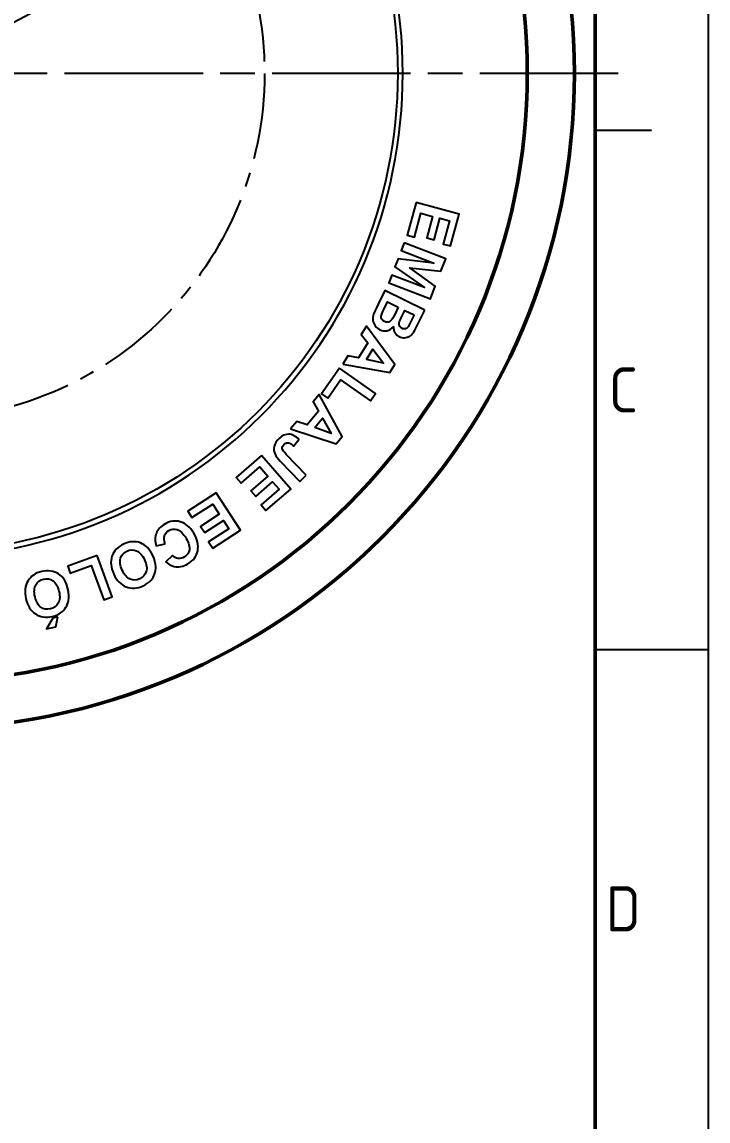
# Model space of a CAD drawing. Extents: x 0 to 616, y 0 to 436.
# Drawn here: x 527.2 to 616.4, y 156.6 to 299.6 of the extents above; entities that cross this region are included whole.
import ezdxf
from ezdxf.enums import TextEntityAlignment as Align

# ---------------------------------------------------------------- set-up
doc = ezdxf.new("R2010")
doc.units = 0
doc.header["$LTSCALE"] = 1.5
doc.linetypes.add('AM_ISO08W050', pattern=[18, 12, -1.5, 3, -1.5])
doc.linetypes.add('CENTER2', pattern=[1.125, 0.75, -0.125, 0.125, -0.125])
doc.layers.get('0').update_dxf_attribs({"linetype": 'CONTINUOUS'})
doc.layers.get('Defpoints').update_dxf_attribs({"linetype": 'CONTINUOUS'})
for name, color, linetype, lineweight in [('AM_0', 7, 'CONTINUOUS', 50), ('AM_5', 3, 'CONTINUOUS', 25), ('AM_7', 4, 'AM_ISO08W050', 25), ('AM_8', 1, 'CONTINUOUS', 25), ('AM_BOR', 7, 'CONTINUOUS', 50)]:
    doc.layers.add(name, color=color, linetype=linetype, lineweight=lineweight)
doc.styles.add('ACISOTS', font='isocp.shx', dxfattribs={"height": 1})
doc.styles.get("Standard").update_dxf_attribs({"font": 'ISOCP.SHX'})
doc.dimstyles.new('AM_ISO$3', dxfattribs={"dimtxt": 3.5, "dimasz": 2.5, "dimexe": 1, "dimexo": 1, "dimgap": 1.5, "dimtad": 1, "dimtoh": 1, "dimdsep": 46, "dimtxsty": 'Standard', "dimcen": 0, "dimclrd": 256, "dimclre": 256, "dimclrt": 2, "dimadec": 0, "dimazin": 2, "dimtp": 0.1, "dimtm": 0.1, "dimtfac": 0.71, "dimtdec": 3, "dimtofl": 0, "dimtmove": 0, "dimatfit": 0, "dimfxl": 1, "dimlwd": -1, "dimlwe": -1, "dimarcsym": 0})

# ---------------------------------------------------------------- blocks, each defined once
blk = doc.blocks.new('A3 ZTL')
blk.add_line((401.174, 9.785), (401.174, 280.822))
at = {"layer": 'AM_BOR', "color": 135, "lineweight": 25}
for p, q in [((410.959, 290.607), (410.959, 0)), ((406.067, 190.313), (401.174, 190.313)), ((401.174, 145.303), (410.959, 145.303))]:
    blk.add_line(p, q, dxfattribs=at)
at = {"layer": 'AM_BOR', "color": 135, "lineweight": 25, "style": 'ACISOTS'}
for s, p in [('C', (403.62, 167.808)), ('D', (403.62, 122.798))]:
    blk.add_text(s, height=3.914, dxfattribs=at).set_placement(p, align=Align.MIDDLE)
blk = doc.blocks.new('*D36')
at = {"layer": 'AM_5', "transparency": 16777216}
blk.add_line((550.15, 312.31), (477.37, 273.46), dxfattribs=at)
for points in [[(549.86, 312.86), (550.45, 311.76), (553.46, 314.08)], [(477.08, 274.01), (477.67, 272.91), (474.07, 271.69)]]:
    blk.add_solid(points, dxfattribs=at)
at = {"layer": 'Defpoints', "color": 0, "transparency": 16777216}
for p in [(553.46, 314.08), (474.07, 271.69)]:
    blk.add_point(p, dxfattribs=at)
at = {"layer": 'AM_5', "color": 3, "transparency": 16777216, "insert": (484.96, 283.03), "char_height": 5.25, "attachment_point": 5, "rotation": 28.098}
blk.add_mtext('∅90', dxfattribs=at)

msp = doc.modelspace()

# ---------------------------------------------------------------- linework, layer by layer
at = {"linetype": 'Continuous'}
msp.add_circle((513.762, 292.885), 79.175, dxfattribs=at)
for points, knots in [([(513.762, 355.873), (531.156, 355.873), (546.903, 348.823), (558.302, 337.424), (558.302, 337.424), (569.701, 326.026), (576.751, 310.278), (576.751, 292.885), (576.751, 292.885), (576.751, 275.491), (569.701, 259.744), (558.302, 248.345), (558.302, 248.345), (546.903, 236.947), (531.156, 229.896), (513.762, 229.896), (513.762, 229.896), (496.369, 229.896), (480.622, 236.947), (469.223, 248.345), (469.223, 248.345), (457.824, 259.744), (450.774, 275.491), (450.774, 292.885), (450.774, 292.885), (450.774, 310.278), (457.824, 326.026), (469.223, 337.424), (469.223, 337.424), (480.622, 348.823), (496.369, 355.873), (513.762, 355.873)], [0, 0, 0, 0, 0.1111111, 0.1111111, 0.1111111, 0.1111111, 0.2222222, 0.2222222, 0.2222222, 0.2222222, 0.3333333, 0.3333333, 0.3333333, 0.3333333, 0.4444444, 0.4444444, 0.4444444, 0.4444444, 0.5555556, 0.5555556, 0.5555556, 0.5555556, 0.6666667, 0.6666667, 0.6666667, 0.6666667, 0.7777778, 0.7777778, 0.7777778, 0.7777778, 1, 1, 1, 1]), ([(557.836, 336.958), (546.556, 348.237), (530.974, 355.214), (513.762, 355.214), (513.762, 355.214), (496.551, 355.214), (480.969, 348.237), (469.689, 336.958), (469.689, 336.958), (458.41, 325.679), (451.434, 310.096), (451.434, 292.885), (451.434, 292.885), (451.434, 275.673), (458.41, 260.091), (469.689, 248.812), (469.689, 248.812), (480.969, 237.532), (496.551, 230.556), (513.762, 230.556), (513.762, 230.556), (530.974, 230.556), (546.556, 237.532), (557.836, 248.812), (557.836, 248.812), (569.115, 260.091), (576.091, 275.673), (576.091, 292.885), (576.091, 292.885), (576.091, 310.096), (569.115, 325.679), (557.836, 336.958)], [0, 0, 0, 0, 0.1111111, 0.1111111, 0.1111111, 0.1111111, 0.2222222, 0.2222222, 0.2222222, 0.2222222, 0.3333333, 0.3333333, 0.3333333, 0.3333333, 0.4444444, 0.4444444, 0.4444444, 0.4444444, 0.5555556, 0.5555556, 0.5555556, 0.5555556, 0.6666667, 0.6666667, 0.6666667, 0.6666667, 0.7777778, 0.7777778, 0.7777778, 0.7777778, 1, 1, 1, 1]), ([(578.471, 276.069), (578.471, 276.069), (584.062, 274.571), (584.062, 274.571), (584.062, 274.571), (584.062, 274.571), (582.952, 270.427), (582.952, 270.427), (582.952, 270.427), (582.952, 270.427), (582.005, 270.68), (582.005, 270.68), (582.005, 270.68), (582.005, 270.68), (582.813, 273.696), (582.813, 273.696), (582.813, 273.696), (582.813, 273.696), (581.574, 274.028), (581.574, 274.028), (581.574, 274.028), (581.574, 274.028), (580.822, 271.222), (580.822, 271.222), (580.822, 271.222), (580.822, 271.222), (579.881, 271.474), (579.881, 271.474), (579.881, 271.474), (579.881, 271.474), (580.633, 274.28), (580.633, 274.28), (580.633, 274.28), (580.633, 274.28), (579.111, 274.688), (579.111, 274.688), (579.111, 274.688), (579.111, 274.688), (578.274, 271.565), (578.274, 271.565), (578.274, 271.565), (578.274, 271.565), (577.332, 271.818), (577.332, 271.818), (577.332, 271.818), (577.332, 271.818), (578.471, 276.069), (578.471, 276.069)], [0, 0, 0, 0, 0.0769231, 0.0769231, 0.0769231, 0.0769231, 0.1538462, 0.1538462, 0.1538462, 0.1538462, 0.2307692, 0.2307692, 0.2307692, 0.2307692, 0.3076923, 0.3076923, 0.3076923, 0.3076923, 0.3846154, 0.3846154, 0.3846154, 0.3846154, 0.4615385, 0.4615385, 0.4615385, 0.4615385, 0.5384615, 0.5384615, 0.5384615, 0.5384615, 0.6153846, 0.6153846, 0.6153846, 0.6153846, 0.6923077, 0.6923077, 0.6923077, 0.6923077, 0.7692308, 0.7692308, 0.7692308, 0.7692308, 0.8461538, 0.8461538, 0.8461538, 0.8461538, 1, 1, 1, 1]), ([(576.939, 270.848), (576.939, 270.848), (582.342, 268.773), (582.342, 268.773), (582.342, 268.773), (582.342, 268.773), (581.715, 267.14), (581.715, 267.14), (581.715, 267.14), (581.715, 267.14), (577.653, 267.575), (577.653, 267.575), (577.653, 267.575), (577.653, 267.575), (580.967, 265.191), (580.967, 265.191), (580.967, 265.191), (580.967, 265.191), (580.339, 263.555), (580.339, 263.555), (580.339, 263.555), (580.339, 263.555), (574.935, 265.629), (574.935, 265.629), (574.935, 265.629), (574.935, 265.629), (575.324, 266.642), (575.324, 266.642), (575.324, 266.642), (575.324, 266.642), (579.578, 265.009), (579.578, 265.009), (579.578, 265.009), (579.578, 265.009), (575.736, 267.715), (575.736, 267.715), (575.736, 267.715), (575.736, 267.715), (576.139, 268.765), (576.139, 268.765), (576.139, 268.765), (576.139, 268.765), (580.804, 268.202), (580.804, 268.202), (580.804, 268.202), (580.804, 268.202), (576.55, 269.835), (576.55, 269.835), (576.55, 269.835), (576.55, 269.835), (576.939, 270.848), (576.939, 270.848)], [0, 0, 0, 0, 0.0714286, 0.0714286, 0.0714286, 0.0714286, 0.1428571, 0.1428571, 0.1428571, 0.1428571, 0.2142857, 0.2142857, 0.2142857, 0.2142857, 0.2857143, 0.2857143, 0.2857143, 0.2857143, 0.3571429, 0.3571429, 0.3571429, 0.3571429, 0.4285714, 0.4285714, 0.4285714, 0.4285714, 0.5, 0.5, 0.5, 0.5, 0.5714286, 0.5714286, 0.5714286, 0.5714286, 0.6428571, 0.6428571, 0.6428571, 0.6428571, 0.7142857, 0.7142857, 0.7142857, 0.7142857, 0.7857143, 0.7857143, 0.7857143, 0.7857143, 0.8571429, 0.8571429, 0.8571429, 0.8571429, 1, 1, 1, 1]), ([(579.605, 262.087), (579.605, 262.087), (578.59, 260.007), (578.59, 260.007), (578.59, 260.007), (578.389, 259.596), (578.222, 259.296), (578.089, 259.111), (578.089, 259.111), (577.956, 258.925), (577.796, 258.78), (577.609, 258.673), (577.609, 258.673), (577.422, 258.566), (577.214, 258.504), (576.98, 258.486), (576.98, 258.486), (576.748, 258.468), (576.518, 258.514), (576.294, 258.623), (576.294, 258.623), (576.051, 258.742), (575.859, 258.917), (575.719, 259.147), (575.719, 259.147), (575.58, 259.378), (575.514, 259.63), (575.522, 259.904), (575.522, 259.904), (575.275, 259.633), (574.998, 259.465), (574.694, 259.404), (574.694, 259.404), (574.388, 259.341), (574.085, 259.384), (573.785, 259.531), (573.785, 259.531), (573.548, 259.646), (573.345, 259.813), (573.175, 260.032), (573.175, 260.032), (573.005, 260.251), (572.899, 260.489), (572.859, 260.744), (572.859, 260.744), (572.818, 260.999), (572.851, 261.274), (572.956, 261.569), (572.956, 261.569), (573.023, 261.753), (573.217, 262.181), (573.538, 262.854), (573.538, 262.854), (573.538, 262.854), (574.402, 264.624), (574.402, 264.624), (574.402, 264.624), (574.402, 264.624), (579.605, 262.087), (579.605, 262.087)], [0, 0, 0, 0, 0.0625, 0.0625, 0.0625, 0.0625, 0.125, 0.125, 0.125, 0.125, 0.1875, 0.1875, 0.1875, 0.1875, 0.25, 0.25, 0.25, 0.25, 0.3125, 0.3125, 0.3125, 0.3125, 0.375, 0.375, 0.375, 0.375, 0.4375, 0.4375, 0.4375, 0.4375, 0.5, 0.5, 0.5, 0.5, 0.5625, 0.5625, 0.5625, 0.5625, 0.625, 0.625, 0.625, 0.625, 0.6875, 0.6875, 0.6875, 0.6875, 0.75, 0.75, 0.75, 0.75, 0.8125, 0.8125, 0.8125, 0.8125, 0.875, 0.875, 0.875, 0.875, 1, 1, 1, 1]), ([(576.157, 262.467), (576.157, 262.467), (574.766, 263.145), (574.766, 263.145), (574.766, 263.145), (574.766, 263.145), (574.293, 262.174), (574.293, 262.174), (574.293, 262.174), (574.108, 261.795), (574, 261.55), (573.973, 261.438), (573.973, 261.438), (573.924, 261.268), (573.932, 261.107), (573.994, 260.955), (573.994, 260.955), (574.056, 260.803), (574.179, 260.682), (574.364, 260.592), (574.364, 260.592), (574.52, 260.516), (574.671, 260.49), (574.816, 260.512), (574.816, 260.512), (574.963, 260.535), (575.096, 260.605), (575.215, 260.724), (575.215, 260.724), (575.335, 260.843), (575.511, 261.142), (575.743, 261.619), (575.743, 261.619), (575.743, 261.619), (576.157, 262.467), (576.157, 262.467)], [0, 0, 0, 0, 0.1, 0.1, 0.1, 0.1, 0.2, 0.2, 0.2, 0.2, 0.3, 0.3, 0.3, 0.3, 0.4, 0.4, 0.4, 0.4, 0.5, 0.5, 0.5, 0.5, 0.6, 0.6, 0.6, 0.6, 0.7, 0.7, 0.7, 0.7, 0.8, 0.8, 0.8, 0.8, 1, 1, 1, 1]), ([(578.226, 261.458), (578.226, 261.458), (577.023, 262.045), (577.023, 262.045), (577.023, 262.045), (577.023, 262.045), (576.687, 261.357), (576.687, 261.357), (576.687, 261.357), (576.488, 260.947), (576.37, 260.69), (576.333, 260.585), (576.333, 260.585), (576.267, 260.396), (576.259, 260.224), (576.312, 260.07), (576.312, 260.07), (576.365, 259.917), (576.475, 259.8), (576.644, 259.718), (576.644, 259.718), (576.805, 259.64), (576.957, 259.619), (577.101, 259.659), (577.101, 259.659), (577.245, 259.699), (577.37, 259.802), (577.476, 259.966), (577.476, 259.966), (577.538, 260.064), (577.69, 260.361), (577.932, 260.855), (577.932, 260.855), (577.932, 260.855), (578.226, 261.458), (578.226, 261.458)], [0, 0, 0, 0, 0.1, 0.1, 0.1, 0.1, 0.2, 0.2, 0.2, 0.2, 0.3, 0.3, 0.3, 0.3, 0.4, 0.4, 0.4, 0.4, 0.5, 0.5, 0.5, 0.5, 0.6, 0.6, 0.6, 0.6, 0.7, 0.7, 0.7, 0.7, 0.8, 0.8, 0.8, 0.8, 1, 1, 1, 1]), ([(568.933, 255.055), (568.933, 255.055), (569.607, 256.134), (569.607, 256.134), (569.607, 256.134), (569.607, 256.134), (570.99, 255.866), (570.99, 255.866), (570.99, 255.866), (570.99, 255.866), (572.216, 257.828), (572.216, 257.828), (572.216, 257.828), (572.216, 257.828), (571.354, 258.93), (571.354, 258.93), (571.354, 258.93), (571.354, 258.93), (572.011, 259.981), (572.011, 259.981), (572.011, 259.981), (572.011, 259.981), (575.725, 255.002), (575.725, 255.002), (575.725, 255.002), (575.725, 255.002), (575.07, 253.954), (575.07, 253.954), (575.07, 253.954), (575.07, 253.954), (568.933, 255.055), (568.933, 255.055)], [0, 0, 0, 0, 0.1111111, 0.1111111, 0.1111111, 0.1111111, 0.2222222, 0.2222222, 0.2222222, 0.2222222, 0.3333333, 0.3333333, 0.3333333, 0.3333333, 0.4444444, 0.4444444, 0.4444444, 0.4444444, 0.5555556, 0.5555556, 0.5555556, 0.5555556, 0.6666667, 0.6666667, 0.6666667, 0.6666667, 0.7777778, 0.7777778, 0.7777778, 0.7777778, 1, 1, 1, 1]), ([(572.015, 255.667), (572.015, 255.667), (574.259, 255.206), (574.259, 255.206), (574.259, 255.206), (574.259, 255.206), (572.852, 257.007), (572.852, 257.007), (572.852, 257.007), (572.852, 257.007), (572.015, 255.667), (572.015, 255.667)], [0, 0, 0, 0, 0.25, 0.25, 0.25, 0.25, 0.5, 0.5, 0.5, 0.5, 1, 1, 1, 1]), ([(568.519, 254.541), (568.519, 254.541), (573.222, 251.248), (573.222, 251.248), (573.222, 251.248), (573.222, 251.248), (572.552, 250.291), (572.552, 250.291), (572.552, 250.291), (572.552, 250.291), (568.648, 253.024), (568.648, 253.024), (568.648, 253.024), (568.648, 253.024), (566.982, 250.644), (566.982, 250.644), (566.982, 250.644), (566.982, 250.644), (566.182, 251.204), (566.182, 251.204), (566.182, 251.204), (566.182, 251.204), (568.519, 254.541), (568.519, 254.541)], [0, 0, 0, 0, 0.1428571, 0.1428571, 0.1428571, 0.1428571, 0.2857143, 0.2857143, 0.2857143, 0.2857143, 0.4285714, 0.4285714, 0.4285714, 0.4285714, 0.5714286, 0.5714286, 0.5714286, 0.5714286, 0.7142857, 0.7142857, 0.7142857, 0.7142857, 1, 1, 1, 1]), ([(562.156, 246.637), (562.156, 246.637), (562.974, 247.612), (562.974, 247.612), (562.974, 247.612), (562.974, 247.612), (564.306, 247.154), (564.306, 247.154), (564.306, 247.154), (564.306, 247.154), (565.794, 248.926), (565.794, 248.926), (565.794, 248.926), (565.794, 248.926), (565.093, 250.137), (565.093, 250.137), (565.093, 250.137), (565.093, 250.137), (565.89, 251.087), (565.89, 251.087), (565.89, 251.087), (565.89, 251.087), (568.874, 245.639), (568.874, 245.639), (568.874, 245.639), (568.874, 245.639), (568.08, 244.692), (568.08, 244.692), (568.08, 244.692), (568.08, 244.692), (562.156, 246.637), (562.156, 246.637)], [0, 0, 0, 0, 0.1111111, 0.1111111, 0.1111111, 0.1111111, 0.2222222, 0.2222222, 0.2222222, 0.2222222, 0.3333333, 0.3333333, 0.3333333, 0.3333333, 0.4444444, 0.4444444, 0.4444444, 0.4444444, 0.5555556, 0.5555556, 0.5555556, 0.5555556, 0.6666667, 0.6666667, 0.6666667, 0.6666667, 0.7777778, 0.7777778, 0.7777778, 0.7777778, 1, 1, 1, 1]), ([(565.294, 246.814), (565.294, 246.814), (567.452, 246.045), (567.452, 246.045), (567.452, 246.045), (567.452, 246.045), (566.309, 248.024), (566.309, 248.024), (566.309, 248.024), (566.309, 248.024), (565.294, 246.814), (565.294, 246.814)], [0, 0, 0, 0, 0.25, 0.25, 0.25, 0.25, 0.5, 0.5, 0.5, 0.5, 1, 1, 1, 1]), ([(564.202, 240.617), (564.202, 240.617), (563.364, 239.807), (563.364, 239.807), (563.364, 239.807), (563.364, 239.807), (560.818, 242.443), (560.818, 242.443), (560.818, 242.443), (560.486, 242.787), (560.261, 243.082), (560.142, 243.326), (560.142, 243.326), (559.989, 243.647), (559.949, 243.984), (560.021, 244.337), (560.021, 244.337), (560.093, 244.691), (560.305, 245.036), (560.655, 245.374), (560.655, 245.374), (561.066, 245.771), (561.493, 245.962), (561.937, 245.946), (561.937, 245.946), (562.38, 245.929), (562.819, 245.701), (563.249, 245.257), (563.249, 245.257), (563.249, 245.257), (562.545, 244.401), (562.545, 244.401), (562.545, 244.401), (562.305, 244.63), (562.108, 244.765), (561.952, 244.806), (561.952, 244.806), (561.717, 244.867), (561.506, 244.808), (561.321, 244.629), (561.321, 244.629), (561.134, 244.448), (561.052, 244.267), (561.079, 244.084), (561.079, 244.084), (561.104, 243.903), (561.28, 243.643), (561.606, 243.306), (561.606, 243.306), (561.606, 243.306), (564.202, 240.617), (564.202, 240.617)], [0, 0, 0, 0, 0.0714286, 0.0714286, 0.0714286, 0.0714286, 0.1428571, 0.1428571, 0.1428571, 0.1428571, 0.2142857, 0.2142857, 0.2142857, 0.2142857, 0.2857143, 0.2857143, 0.2857143, 0.2857143, 0.3571429, 0.3571429, 0.3571429, 0.3571429, 0.4285714, 0.4285714, 0.4285714, 0.4285714, 0.5, 0.5, 0.5, 0.5, 0.5714286, 0.5714286, 0.5714286, 0.5714286, 0.6428571, 0.6428571, 0.6428571, 0.6428571, 0.7142857, 0.7142857, 0.7142857, 0.7142857, 0.7857143, 0.7857143, 0.7857143, 0.7857143, 0.8571429, 0.8571429, 0.8571429, 0.8571429, 1, 1, 1, 1]), ([(558.397, 243.181), (558.397, 243.181), (562.194, 238.812), (562.194, 238.812), (562.194, 238.812), (562.194, 238.812), (558.956, 235.997), (558.956, 235.997), (558.956, 235.997), (558.956, 235.997), (558.313, 236.737), (558.313, 236.737), (558.313, 236.737), (558.313, 236.737), (560.67, 238.785), (560.67, 238.785), (560.67, 238.785), (560.67, 238.785), (559.828, 239.753), (559.828, 239.753), (559.828, 239.753), (559.828, 239.753), (557.635, 237.847), (557.635, 237.847), (557.635, 237.847), (557.635, 237.847), (556.996, 238.582), (556.996, 238.582), (556.996, 238.582), (556.996, 238.582), (559.189, 240.489), (559.189, 240.489), (559.189, 240.489), (559.189, 240.489), (558.155, 241.678), (558.155, 241.678), (558.155, 241.678), (558.155, 241.678), (555.715, 239.557), (555.715, 239.557), (555.715, 239.557), (555.715, 239.557), (555.075, 240.293), (555.075, 240.293), (555.075, 240.293), (555.075, 240.293), (558.397, 243.181), (558.397, 243.181)], [0, 0, 0, 0, 0.0769231, 0.0769231, 0.0769231, 0.0769231, 0.1538462, 0.1538462, 0.1538462, 0.1538462, 0.2307692, 0.2307692, 0.2307692, 0.2307692, 0.3076923, 0.3076923, 0.3076923, 0.3076923, 0.3846154, 0.3846154, 0.3846154, 0.3846154, 0.4615385, 0.4615385, 0.4615385, 0.4615385, 0.5384615, 0.5384615, 0.5384615, 0.5384615, 0.6153846, 0.6153846, 0.6153846, 0.6153846, 0.6923077, 0.6923077, 0.6923077, 0.6923077, 0.7692308, 0.7692308, 0.7692308, 0.7692308, 0.8461538, 0.8461538, 0.8461538, 0.8461538, 1, 1, 1, 1]), ([(552.484, 238.314), (552.484, 238.314), (555.636, 233.459), (555.636, 233.459), (555.636, 233.459), (555.636, 233.459), (552.038, 231.122), (552.038, 231.122), (552.038, 231.122), (552.038, 231.122), (551.504, 231.944), (551.504, 231.944), (551.504, 231.944), (551.504, 231.944), (554.123, 233.645), (554.123, 233.645), (554.123, 233.645), (554.123, 233.645), (553.424, 234.721), (553.424, 234.721), (553.424, 234.721), (553.424, 234.721), (550.987, 233.138), (550.987, 233.138), (550.987, 233.138), (550.987, 233.138), (550.457, 233.955), (550.457, 233.955), (550.457, 233.955), (550.457, 233.955), (552.893, 235.538), (552.893, 235.538), (552.893, 235.538), (552.893, 235.538), (552.035, 236.859), (552.035, 236.859), (552.035, 236.859), (552.035, 236.859), (549.324, 235.098), (549.324, 235.098), (549.324, 235.098), (549.324, 235.098), (548.793, 235.917), (548.793, 235.917), (548.793, 235.917), (548.793, 235.917), (552.484, 238.314), (552.484, 238.314)], [0, 0, 0, 0, 0.0769231, 0.0769231, 0.0769231, 0.0769231, 0.1538462, 0.1538462, 0.1538462, 0.1538462, 0.2307692, 0.2307692, 0.2307692, 0.2307692, 0.3076923, 0.3076923, 0.3076923, 0.3076923, 0.3846154, 0.3846154, 0.3846154, 0.3846154, 0.4615385, 0.4615385, 0.4615385, 0.4615385, 0.5384615, 0.5384615, 0.5384615, 0.5384615, 0.6153846, 0.6153846, 0.6153846, 0.6153846, 0.6923077, 0.6923077, 0.6923077, 0.6923077, 0.7692308, 0.7692308, 0.7692308, 0.7692308, 0.8461538, 0.8461538, 0.8461538, 0.8461538, 1, 1, 1, 1]), ([(545.842, 231.689), (545.842, 231.689), (544.687, 231.413), (544.687, 231.413), (544.687, 231.413), (544.511, 232.044), (544.517, 232.595), (544.705, 233.067), (544.705, 233.067), (544.893, 233.536), (545.254, 233.933), (545.786, 234.252), (545.786, 234.252), (546.445, 234.648), (547.122, 234.748), (547.816, 234.554), (547.816, 234.554), (548.51, 234.358), (549.093, 233.87), (549.561, 233.09), (549.561, 233.09), (550.058, 232.264), (550.229, 231.495), (550.078, 230.781), (550.078, 230.781), (549.926, 230.069), (549.503, 229.503), (548.807, 229.086), (548.807, 229.086), (548.201, 228.721), (547.6, 228.604), (547.005, 228.735), (547.005, 228.735), (546.652, 228.811), (546.3, 229.014), (545.948, 229.344), (545.948, 229.344), (545.948, 229.344), (546.798, 230.177), (546.798, 230.177), (546.798, 230.177), (547.011, 229.954), (547.255, 229.824), (547.532, 229.788), (547.532, 229.788), (547.807, 229.75), (548.078, 229.812), (548.344, 229.972), (548.344, 229.972), (548.711, 230.193), (548.931, 230.504), (549.001, 230.906), (549.001, 230.906), (549.072, 231.307), (548.929, 231.803), (548.574, 232.395), (548.574, 232.395), (548.197, 233.022), (547.816, 233.402), (547.43, 233.531), (547.43, 233.531), (547.044, 233.663), (546.671, 233.619), (546.311, 233.403), (546.311, 233.403), (546.044, 233.242), (545.866, 233.021), (545.776, 232.736), (545.776, 232.736), (545.686, 232.452), (545.709, 232.102), (545.842, 231.689)], [0, 0, 0, 0, 0.0526316, 0.0526316, 0.0526316, 0.0526316, 0.1052632, 0.1052632, 0.1052632, 0.1052632, 0.1578947, 0.1578947, 0.1578947, 0.1578947, 0.2105263, 0.2105263, 0.2105263, 0.2105263, 0.2631579, 0.2631579, 0.2631579, 0.2631579, 0.3157895, 0.3157895, 0.3157895, 0.3157895, 0.3684211, 0.3684211, 0.3684211, 0.3684211, 0.4210526, 0.4210526, 0.4210526, 0.4210526, 0.4736842, 0.4736842, 0.4736842, 0.4736842, 0.5263158, 0.5263158, 0.5263158, 0.5263158, 0.5789474, 0.5789474, 0.5789474, 0.5789474, 0.6315789, 0.6315789, 0.6315789, 0.6315789, 0.6842105, 0.6842105, 0.6842105, 0.6842105, 0.7368421, 0.7368421, 0.7368421, 0.7368421, 0.7894737, 0.7894737, 0.7894737, 0.7894737, 0.8421053, 0.8421053, 0.8421053, 0.8421053, 0.8947368, 0.8947368, 0.8947368, 0.8947368, 1, 1, 1, 1]), ([(544.238, 230.154), (544.488, 229.619), (544.617, 229.134), (544.626, 228.697), (544.626, 228.697), (544.631, 228.375), (544.581, 228.058), (544.473, 227.75), (544.473, 227.75), (544.365, 227.442), (544.213, 227.179), (544.015, 226.962), (544.015, 226.962), (543.753, 226.67), (543.409, 226.426), (542.981, 226.227), (542.981, 226.227), (542.208, 225.866), (541.478, 225.818), (540.79, 226.081), (540.79, 226.081), (540.103, 226.344), (539.56, 226.902), (539.162, 227.756), (539.162, 227.756), (538.767, 228.604), (538.689, 229.373), (538.926, 230.067), (538.926, 230.067), (539.164, 230.759), (539.668, 231.286), (540.437, 231.644), (540.437, 231.644), (541.218, 232.008), (541.949, 232.059), (542.631, 231.799), (542.631, 231.799), (543.314, 231.537), (543.849, 230.989), (544.238, 230.154)], [0, 0, 0, 0, 0.0909091, 0.0909091, 0.0909091, 0.0909091, 0.1818182, 0.1818182, 0.1818182, 0.1818182, 0.2727273, 0.2727273, 0.2727273, 0.2727273, 0.3636364, 0.3636364, 0.3636364, 0.3636364, 0.4545455, 0.4545455, 0.4545455, 0.4545455, 0.5454545, 0.5454545, 0.5454545, 0.5454545, 0.6363636, 0.6363636, 0.6363636, 0.6363636, 0.7272727, 0.7272727, 0.7272727, 0.7272727, 0.8181818, 0.8181818, 0.8181818, 0.8181818, 1, 1, 1, 1]), ([(543.164, 229.61), (542.887, 230.204), (542.539, 230.59), (542.122, 230.769), (542.122, 230.769), (541.705, 230.948), (541.285, 230.938), (540.863, 230.741), (540.863, 230.741), (540.441, 230.544), (540.165, 230.231), (540.036, 229.8), (540.036, 229.8), (539.908, 229.369), (539.985, 228.851), (540.269, 228.242), (540.269, 228.242), (540.549, 227.642), (540.89, 227.255), (541.291, 227.08), (541.291, 227.08), (541.693, 226.908), (542.112, 226.924), (542.548, 227.127), (542.548, 227.127), (542.985, 227.331), (543.267, 227.645), (543.395, 228.069), (543.395, 228.069), (543.522, 228.492), (543.446, 229.006), (543.164, 229.61)], [0, 0, 0, 0, 0.1111111, 0.1111111, 0.1111111, 0.1111111, 0.2222222, 0.2222222, 0.2222222, 0.2222222, 0.3333333, 0.3333333, 0.3333333, 0.3333333, 0.4444444, 0.4444444, 0.4444444, 0.4444444, 0.5555556, 0.5555556, 0.5555556, 0.5555556, 0.6666667, 0.6666667, 0.6666667, 0.6666667, 0.7777778, 0.7777778, 0.7777778, 0.7777778, 1, 1, 1, 1]), ([(537.008, 230.175), (537.008, 230.175), (538.971, 224.78), (538.971, 224.78), (538.971, 224.78), (538.971, 224.78), (537.873, 224.381), (537.873, 224.381), (537.873, 224.381), (537.873, 224.381), (536.244, 228.858), (536.244, 228.858), (536.244, 228.858), (536.244, 228.858), (533.513, 227.865), (533.513, 227.865), (533.513, 227.865), (533.513, 227.865), (533.18, 228.782), (533.18, 228.782), (533.18, 228.782), (533.18, 228.782), (537.008, 230.175), (537.008, 230.175)], [0, 0, 0, 0, 0.1428571, 0.1428571, 0.1428571, 0.1428571, 0.2857143, 0.2857143, 0.2857143, 0.2857143, 0.4285714, 0.4285714, 0.4285714, 0.4285714, 0.5714286, 0.5714286, 0.5714286, 0.5714286, 0.7142857, 0.7142857, 0.7142857, 0.7142857, 1, 1, 1, 1]), ([(533.208, 225.825), (533.34, 225.25), (533.366, 224.748), (533.284, 224.318), (533.284, 224.318), (533.222, 224.002), (533.107, 223.703), (532.938, 223.424), (532.938, 223.424), (532.768, 223.145), (532.564, 222.92), (532.326, 222.748), (532.326, 222.748), (532.009, 222.517), (531.621, 222.351), (531.162, 222.244), (531.162, 222.244), (530.33, 222.053), (529.606, 222.157), (528.988, 222.557), (528.988, 222.557), (528.37, 222.957), (527.955, 223.616), (527.744, 224.534), (527.744, 224.534), (527.533, 225.445), (527.617, 226.214), (527.993, 226.843), (527.993, 226.843), (528.37, 227.471), (528.972, 227.881), (529.799, 228.072), (529.799, 228.072), (530.638, 228.266), (531.365, 228.164), (531.978, 227.767), (531.978, 227.767), (532.591, 227.37), (533.001, 226.722), (533.208, 225.825)], [0, 0, 0, 0, 0.0909091, 0.0909091, 0.0909091, 0.0909091, 0.1818182, 0.1818182, 0.1818182, 0.1818182, 0.2727273, 0.2727273, 0.2727273, 0.2727273, 0.3636364, 0.3636364, 0.3636364, 0.3636364, 0.4545455, 0.4545455, 0.4545455, 0.4545455, 0.5454545, 0.5454545, 0.5454545, 0.5454545, 0.6363636, 0.6363636, 0.6363636, 0.6363636, 0.7272727, 0.7272727, 0.7272727, 0.7272727, 0.8181818, 0.8181818, 0.8181818, 0.8181818, 1, 1, 1, 1]), ([(532.044, 225.516), (531.896, 226.154), (531.636, 226.604), (531.266, 226.866), (531.266, 226.866), (530.894, 227.127), (530.482, 227.205), (530.028, 227.1), (530.028, 227.1), (529.575, 226.996), (529.24, 226.747), (529.024, 226.351), (529.024, 226.351), (528.809, 225.957), (528.777, 225.434), (528.928, 224.78), (528.928, 224.78), (529.077, 224.134), (529.33, 223.685), (529.686, 223.431), (529.686, 223.431), (530.043, 223.178), (530.456, 223.107), (530.925, 223.215), (530.925, 223.215), (531.395, 223.323), (531.736, 223.572), (531.949, 223.96), (531.949, 223.96), (532.161, 224.348), (532.194, 224.866), (532.044, 225.516)], [0, 0, 0, 0, 0.1111111, 0.1111111, 0.1111111, 0.1111111, 0.2222222, 0.2222222, 0.2222222, 0.2222222, 0.3333333, 0.3333333, 0.3333333, 0.3333333, 0.4444444, 0.4444444, 0.4444444, 0.4444444, 0.5555556, 0.5555556, 0.5555556, 0.5555556, 0.6666667, 0.6666667, 0.6666667, 0.6666667, 0.7777778, 0.7777778, 0.7777778, 0.7777778, 1, 1, 1, 1]), ([(531.906, 222.177), (531.906, 222.177), (531.641, 220.904), (531.641, 220.904), (531.641, 220.904), (531.641, 220.904), (530.429, 220.625), (530.429, 220.625), (530.429, 220.625), (530.429, 220.625), (531.222, 222.019), (531.222, 222.019), (531.222, 222.019), (531.222, 222.019), (531.906, 222.177), (531.906, 222.177)], [0, 0, 0, 0, 0.2, 0.2, 0.2, 0.2, 0.4, 0.4, 0.4, 0.4, 0.6, 0.6, 0.6, 0.6, 1, 1, 1, 1])]:
    msp.add_open_spline(points, degree=3, knots=knots, dxfattribs=at)
at = {"layer": 'AM_0'}
for radius in [85.3, 79.175]:
    msp.add_circle((513.762, 292.885), radius, dxfattribs=at)
at = {"layer": 'AM_7'}
msp.add_line((604.772, 292.885), (422.753, 292.885), dxfattribs=at)
at = {"layer": 'AM_8', "linetype": 'CENTER2', "ltscale": 10}
msp.add_circle((513.762, 292.885), 45, dxfattribs=at)

# ---------------------------------------------------------------- block references
at = {"layer": 'AM_0', "lineweight": 0, "xscale": 1.5, "yscale": 1.5, "zscale": 1.5}
msp.add_blockref('A3 ZTL', (0, 0), dxfattribs=at)

# ---------------------------------------------------------------- dimensions: what is measured, and where the dimension line sits
at = {"layer": 'AM_5'}
dim = msp.add_diameter_dim_2p(p1=(553.459, 314.079), p2=(474.066, 271.691), dimstyle='AM_ISO$3', override={"dimscale": 1.5, "dimclrt": 3, "dimadec": 2, "dimtp": 0, "dimtm": 0.12, "dimtdec": 2}, dxfattribs=at)
dim.commit()
dim.dimension.update_dxf_attribs({"geometry": '*D36', "text_midpoint": (487.257, 278.733), "dimtype": 163})

doc.saveas('drawing.dxf')
